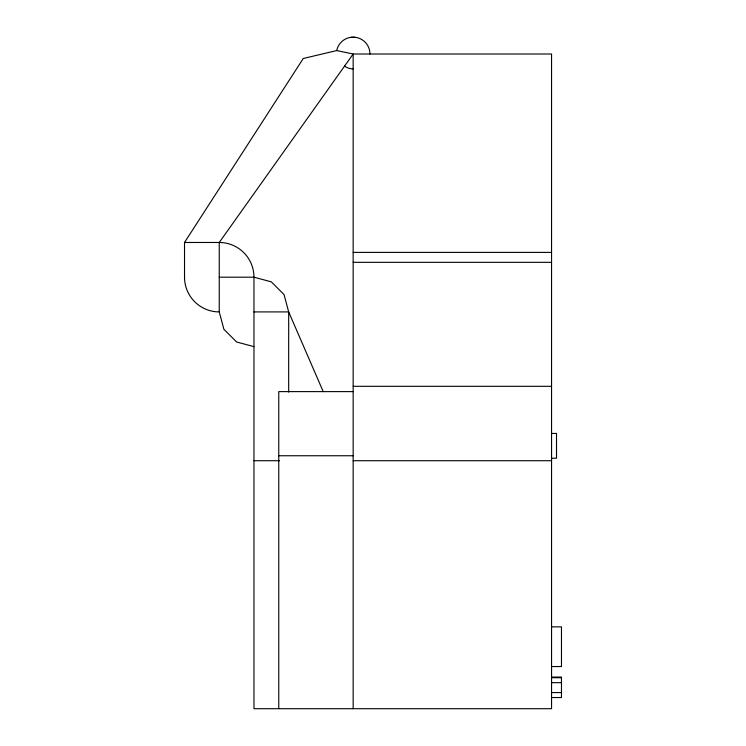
<?xml version="1.0" encoding="UTF-8"?>
<svg xmlns="http://www.w3.org/2000/svg" width="746" height="746" viewBox="0 0 746 746"><rect width="100%" height="100%" fill="white"/><g stroke="black" fill="none" stroke-linecap="round" stroke-linejoin="round"><path stroke-width="1.12" d="M253.966 346.638L236.603 341.985L223.893 329.275L219.249 311.912A34.717 34.717 0 0 1 184.523 277.195L184.523 242.478L303.258 58.496L336.716 50.569A16.794 16.794 0 0 1 369.96 54.01M350.788 37.375L354.891 37.3M184.523 242.478L219.249 242.478A34.717 34.717 0 0 1 253.966 277.195L271.32 281.848L284.03 294.558L288.683 311.912L323.223 391.631M353.156 252.4L551.555 252.4M353.156 262.322L551.555 262.322M219.249 277.195L253.966 277.195L253.966 708.7L551.555 708.7L551.555 54.01L353.156 54.01L336.716 50.569M253.966 311.912L288.683 311.912L288.683 392.126M353.156 386.316L551.555 386.316M353.156 391.613L278.762 391.613L278.762 708.7M551.555 433.435L556.516 433.435L556.516 458.23L551.555 458.23M278.762 455.75L353.156 455.75M253.966 460.711L279.424 460.711M353.156 460.711L551.555 460.711M551.555 626.864L561.477 626.864L561.477 666.542L551.555 666.542M551.555 677.079L561.477 677.079L561.477 697.538L551.555 697.538M551.555 677.704L561.477 677.704M551.555 682.665L561.477 682.665M551.555 692.577L561.477 692.577M344.559 66.114L345.724 66.888A14.883 14.883 0 0 0 353.156 68.884M353.156 708.7L353.156 54.01L219.249 242.478L219.249 311.912"/></g></svg>
